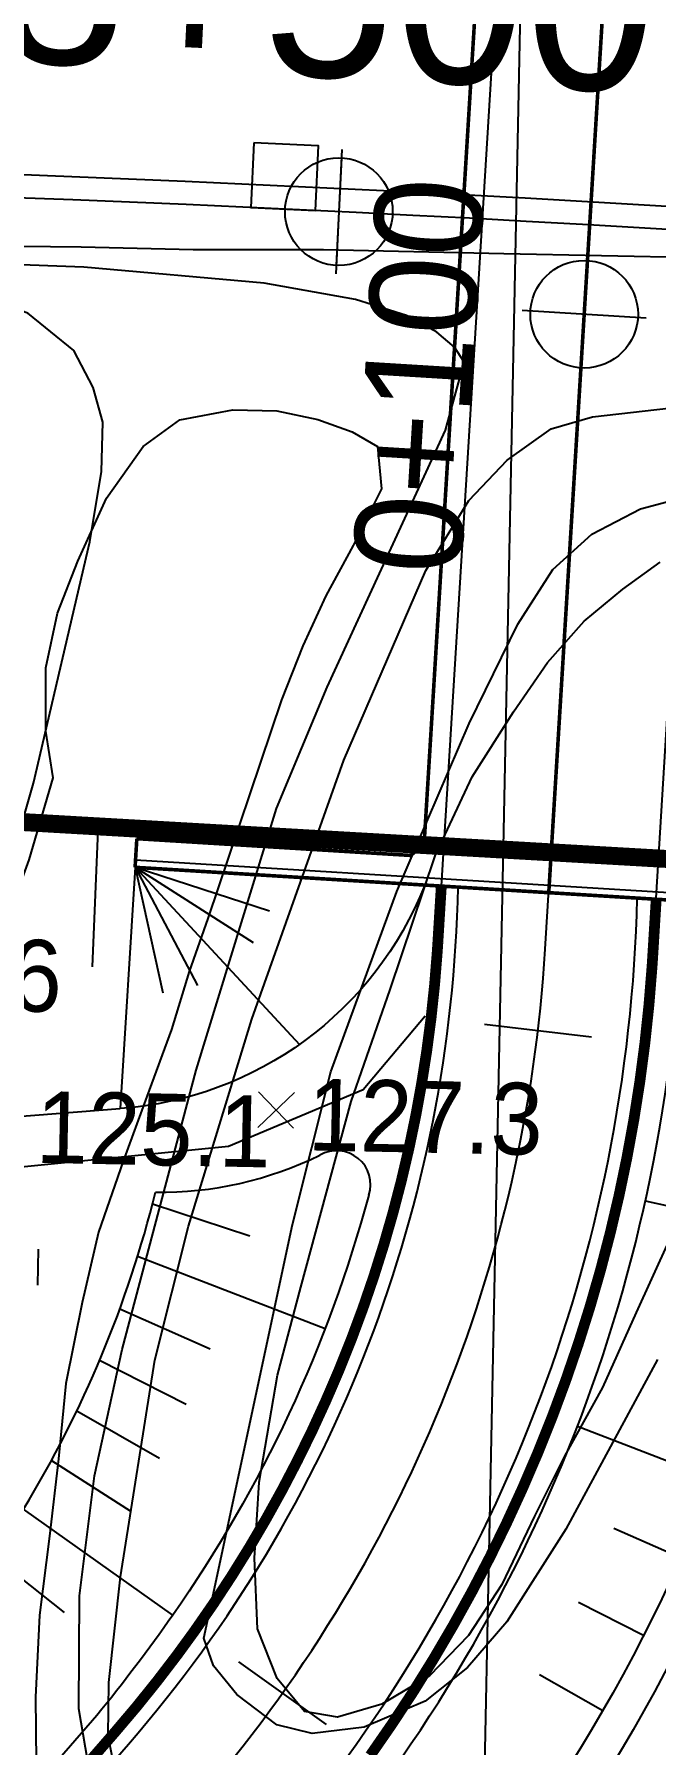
# Model space of a CAD drawing. Header units: metres. Extents: x 3558 to 3726, y 2272 to 2391.
# Drawn here: x 3694.72 to 3697.6, y 2310.5 to 2318.45 of the extents above; entities that cross this region are included whole.
import ezdxf
from ezdxf.enums import TextEntityAlignment as Align
from ezdxf.lldxf.tags import DXFTag

# ---------------------------------------------------------------- set-up
doc = ezdxf.new("R2010")
doc.units = ezdxf.units.M
doc.header["$LTSCALE"] = 0.3
for name, color, linetype in [('AD001', 60, 'A-DASHD01'), ('BA010', 5, 'Continuous'), ('CA-ALGN-CNTL-UY3', 7, 'Continuous'), ('CA-ALGN-CNTL-부체18', 2, 'Continuous'), ('CA-ALGN-STSM-UY3', 2, 'Continuous'), ('CA-ALGN-STSM-부체18', 2, 'Continuous'), ('CA-ALGN-TEXT-UY3', 3, 'Continuous'), ('CA-ALGN-TEXT-부체18', 3, 'Continuous'), ('CA-BORD-ROAD-UY3', 7, 'Continuous'), ('CA-BORD-ROAD-부체18', 7, 'Continuous'), ('CA002', 7, 'Continuous'), ('CA003', 8, 'Continuous'), ('CA004', 82, 'Continuous'), ('CA005', 81, 'Continuous'), ('CD-BOXC-PATH', 4, 'Continuous'), ('CD-DRAN-MANH', 3, 'Continuous'), ('CD-DRAN-PIPD', 3, 'A-DASHD01'), ('CD-SDLL-TYP4', 4, 'H-DICHL04'), ('CD-SDLV-TYP1', 4, 'H-DICHV01'), ('CE-SLOP-BORD', 4, 'Continuous'), ('CE-SLOP-CUTT', 2, 'Continuous'), ('CE-SLOP-FILL', 1, 'Continuous'), ('CZ-GRID', 1, 'Continuous'), ('CZ-HIDL', 2, 'A-DASHD01'), ('DA001', 80, 'A-DASHD01'), ('SI009', 8, 'Continuous')]:
    doc.layers.add(name, color=color, linetype=linetype)
doc.styles.add('GHS', font='돋움.ttf')
doc.styles.add('GTXT', font='돋움.ttf')
doc.styles.add('Han_Romanstyle', font='돋움.ttf')
doc.styles.get("Standard").update_dxf_attribs({"font": '돋움.ttf'})
tags = doc.linetypes.add('A-DASHD01', pattern=[0.75, 0.5, -0.25]).pattern_tags.tags
tags[6:7] = [DXFTag(74, 4), DXFTag(75, 0), DXFTag(340, '0'), DXFTag(46, 1.0), DXFTag(50, 0.0), DXFTag(44, 0.0), DXFTag(45, 0.0)]
tags[4:5] = [DXFTag(74, 4), DXFTag(75, 0), DXFTag(340, '0'), DXFTag(46, 1.0), DXFTag(50, 0.0), DXFTag(44, 0.0), DXFTag(45, 0.0)]
doc.linetypes.add('H-DICHL04', pattern='A,0.9,[32,kscals.shx,S=0.1,R=0,X=0,Y=0],-0.333333,["L4",Standard,S=0.2,R=0,X=0,Y=-0.1],-0.416667', length=1.65)
doc.linetypes.add('H-DICHV01', pattern='A,0.9,[32,kscals.shx,S=0.1,R=360,X=0,Y=0],-0.333333,["V1",Standard,S=0.2,R=360,X=0,Y=-0.1],-0.416667', length=1.65)

# ---------------------------------------------------------------- blocks, each defined once
blk = doc.blocks.new('CA002')
at = {"layer": 'CA002', "color": 8, "lineweight": 0}
for points in [[(-0.5, 0.5), (0.5, -0.5)], [(0.5, 0.5), (-0.5, -0.5)]]:
    blk.add_lwpolyline(points, dxfattribs=at)
blk = doc.blocks.new('CASTAMM')
blk.add_line((0, -1.5), (0, 1.5))
blk.add_circle((0, 0), 1.3)
at = {"style": 'GTXT', "flags": 1}
for tag, p in [('STA_DST', (0, -3.624746947281125)), ('XSEC_DAT', (0, -6.854719476030255))]:
    blk.add_attdef(tag, text='', height=2.5, dxfattribs=at).set_placement(p, align=Align.MIDDLE)

msp = doc.modelspace()

# ---------------------------------------------------------------- linework, layer by layer
at = {"layer": 'AD001', "color": 253, "flags": 128}
for points, elevation in [([(3696.898143659515, 2317.427704177981), (3696.061683403685, 2317.446362399456), (3695.454904923151, 2317.447018957918), (3694.935046021516, 2317.459245982734), (3694.508365809602, 2317.46291220529), (3694.043292473803, 2317.464024295289), (3693.451409354304, 2317.459377249364), (3693.074278800656, 2317.440365821895), (3692.600738456656, 2317.434981862239), (3691.762002606645, 2317.423680119626), (3690.395456324007, 2317.361420524604), (3688.415914049548, 2317.239931408243), (3687.054746819239, 2317.114216148768), (3685.728436976568, 2316.981124781146), (3684.449638136801, 2316.80706005982), (3682.867779367739, 2316.567470014111)], 21.17999999873891), ([(3696.898143659515, 2317.427704177981), (3696.061683403685, 2317.446362399456), (3695.454904923151, 2317.447018957918), (3694.935046021516, 2317.459245982734), (3694.508365809602, 2317.46291220529), (3694.043292473803, 2317.464024295289), (3693.451409354304, 2317.459377249364), (3693.074278800656, 2317.440365821895), (3692.600738456656, 2317.434981862239), (3691.762002606645, 2317.423680119626), (3690.395456324007, 2317.361420524604), (3688.415914049548, 2317.239931408243), (3687.054746819239, 2317.114216148768), (3685.728436976568, 2316.981124781146), (3684.449638136801, 2316.80706005982), (3682.867779367739, 2316.567470014111)], 21.17999999873891), ([(3700.025433344635, 2317.262491178242), (3699.224744383343, 2317.318764010336), (3698.502169508714, 2317.363448029974), (3697.806289649163, 2317.409256798064), (3696.898143659515, 2317.427704177981)], 21.09333333207741)]:
    msp.add_lwpolyline(points, dxfattribs=dict(at, elevation=elevation))
at = {"layer": 'BA010', "elevation": 21.07666666541174, "flags": 128}
msp.add_lwpolyline([(3697.663487639215, 2312.841214812319), (3697.513414187664, 2312.510861191663), (3697.356303112012, 2312.162313412539), (3697.179805432621, 2311.844165626758), (3697.04077921908, 2311.565264926101), (3696.889310231845, 2311.248275737186), (3696.734466999228, 2311.011371593484), (3696.553944203644, 2310.823332388822), (3696.331247857941, 2310.692828221827), (3696.126636374355, 2310.631971133299), (3695.972142220744, 2310.658447555663), (3695.845215389551, 2310.811056793653), (3695.754906062978, 2311.042938715172), (3695.739878152149, 2311.369978036103), (3695.762050919945, 2311.72293385883), (3695.847156123854, 2312.219641232791), (3695.955496054532, 2312.629192089032), (3696.189719203543, 2313.491279713309), (3696.370312539763, 2314.011052572015), (3696.579631795263, 2314.631929554197), (3696.752112109605, 2314.998502249782), (3696.943302059618, 2315.301348493685), (3697.10130869605, 2315.529853325988), (3697.271901250941, 2315.721428266908), (3697.451645533244, 2315.871142044477), (3697.624216797831, 2315.995996371914)], dxfattribs=at)
at = {"layer": 'CA-ALGN-CNTL-UY3', "color": 1}
msp.add_arc((3689.592787021129, 2183.616700341498), 134.1666666586782, 79.63050654073437, 94.038393233842, dxfattribs=at)
at = {"layer": 'CA-ALGN-CNTL-부체18', "color": 1}
msp.add_line((3697.091189719634, 2314.198958126447), (3697.602407263945, 2322.543951031476), dxfattribs=at)
msp.add_arc((3690.436997406144, 2314.606596562173), 6.666666666269725, 319.0132059674433, 356.4944189415565, dxfattribs=at)
at = {"layer": 'CA-ALGN-STSM-UY3'}
msp.add_line((3696.144372610916, 2317.873607060984), (3696.120002174748, 2317.374201332321), dxfattribs=at)
at = {"layer": 'CA-ALGN-STSM-부체18'}
for p, q in [((3696.808988654763, 2313.850727106686), (3697.305507453355, 2313.791828188077)), ((3695.66656268964, 2310.888363372625), (3696.074061283155, 2310.598630916296))]:
    msp.add_line(p, q, dxfattribs=at)
at = {"layer": 'CA-BORD-ROAD-UY3', "color": 1, "const_width": 0.08333333332837156}
msp.add_lwpolyline([(3713.742173516765, 2312.744498344531, 0.06392719958934147), (3680.341305089421, 2314.657194812302)], format="xyb", dxfattribs=at)
at = {"layer": 'CA-BORD-ROAD-부체18', "color": 1, "lineweight": 0, "const_width": 0.04999999999702293}
for points in [[(3693.668625161214, 2308.923836175873), (3695.091972176753, 2310.561972023575), (3695.091972255622, 2310.561972114339), (3695.191622730389, 2310.679598242937), (3695.288301719101, 2310.799678617653), (3695.381948800542, 2310.922138192162), (3695.462813392877, 2311.033229600789), (3695.462813392877, 2311.033229600789), (3695.550567775863, 2311.159978531819), (3695.63512634382, 2311.288881486924), (3695.716436250401, 2311.419857905966), (3695.794446679553, 2311.552825932918), (3695.869108877303, 2311.687702467115), (3695.940376182207, 2311.824403215114), (3696.008204054518, 2311.962842743386), (3696.072550104024, 2312.102934531733), (3696.133374116543, 2312.24459102736), (3696.190638079038, 2312.387723699557), (3696.244306203404, 2312.532243095067), (3696.294344948806, 2312.678058893969), (3696.340723042664, 2312.825079966135), (3696.383411500169, 2312.973214428177), (3696.422383642428, 2313.122369700891), (3696.457615113126, 2313.272452567084), (3696.489083893731, 2313.423369229837), (3696.516770317291, 2313.575025371167), (3696.540657080684, 2313.72732621091), (3696.560729255468, 2313.88017656599), (3696.560729255468, 2313.88017656599), (3696.576974297174, 2314.033480909923), (3696.589382053197, 2314.187143432493), (3696.592125296122, 2314.229531009131), (3696.592125087007, 2314.229527595622), (3696.602316030949, 2314.395882126683), (3696.608185494015, 2314.491693837657)], [(3696.277810579918, 2310.453764688132), (3696.379795403387, 2310.601067499861), (3696.478066171553, 2310.750873636882), (3696.572561468385, 2310.903089475223), (3696.663222237403, 2311.057619884934), (3696.749991818572, 2311.214368289548), (3696.832815983728, 2311.373236726399), (3696.911642970473, 2311.534125907915), (3696.986423514496, 2311.696935283562), (3697.057110880389, 2311.861563102805), (3697.123660890863, 2312.027906478589), (3697.186031954311, 2312.195861451753), (3697.244185090863, 2312.365323055884), (3697.298083956693, 2312.536185382996), (3697.347694866767, 2312.708341649693), (3697.392986815875, 2312.881684263928), (3697.433931498041, 2313.056104892198), (3697.470503324151, 2313.231494527298), (3697.502679438019, 2313.4077435564), (3697.530439730613, 2313.584741829618), (3697.553766852651, 2313.762378728773), (3697.553766852651, 2313.762378728773), (3697.572646225452, 2313.940543236589), (3697.587066050011, 2314.119124006063), (3697.590254143146, 2314.168385243764), (3697.590253900119, 2314.168381276731), (3697.600444877972, 2314.334736361316), (3697.606314260959, 2314.430546765188)]]:
    msp.add_lwpolyline(points, dxfattribs=at)
at = {"layer": 'CA004', "elevation": 20.83333333209289, "flags": 128}
msp.add_lwpolyline([(3693.11514682928, 2310.134968585549), (3693.349526503278, 2310.938547339573), (3694.01135438328, 2312.723535737451), (3694.409047792851, 2313.910945637852), (3694.713652529329, 2314.969422162451), (3694.975879309187, 2316.090943508679), (3695.030577759461, 2316.416431110961), (3695.035636665073, 2316.645568129426), (3694.991711528526, 2316.806911518952), (3694.90079449427, 2316.978647788917), (3694.687201376104, 2317.152876006611), (3694.424699929968, 2317.243153167552), (3694.161240733299, 2317.286258167811), (3693.8594593975, 2317.301826645154), (3693.009395163782, 2317.281340904355), (3691.562330411335, 2317.150284337926), (3690.621697981297, 2317.059291529113), (3690.046454711472, 2317.016305784031), (3688.415993362933, 2316.894467599113)], dxfattribs=at)
at = {"layer": 'CA005', "flags": 128}
for points, elevation in [([(3695.118745518711, 2309.539396157719), (3694.924884045422, 2310.671477931789), (3694.926973941863, 2311.196201348123), (3694.997046429775, 2311.753277723057), (3695.126328950936, 2312.340231339808), (3695.470109695632, 2313.637517199563), (3695.842973899817, 2314.852079047048), (3696.077574889769, 2315.415432165089), (3696.627794966723, 2316.608763232951), (3696.714264618206, 2316.92415626233), (3696.668736800162, 2316.995216397856), (3696.588082008101, 2317.06455886), (3696.445841279603, 2317.141178570628), (3696.209308783413, 2317.215754279564), (3695.785850895646, 2317.291671757569), (3694.948036522283, 2317.366246927686), (3693.739168608188, 2317.410626417618), (3692.697924889703, 2317.389007990348), (3691.284426551485, 2317.301687404205), (3687.475343029957, 2317.05085643583)], 20.99999999874963), ([(3695.085604817717, 2310.41850155773), (3695.060219189995, 2310.545640147254), (3695.06317916182, 2310.792696730439), (3695.117718364761, 2311.28365600737), (3695.278088457433, 2312.290552609032), (3695.434043704997, 2312.912700080456), (3695.727359964789, 2313.874226135434), (3696.155619510758, 2315.0766217337), (3696.536305653914, 2315.957553421942), (3696.736313334709, 2316.282044450402), (3696.913882903543, 2316.470005171723), (3697.11777696488, 2316.615133656588), (3697.309671597405, 2316.670714468669), (3697.730962135969, 2316.718386095808), (3698.438768120633, 2316.746680599441), (3699.538380079477, 2316.743683509885), (3701.007425678284, 2316.694097290124), (3702.238800435025, 2316.743336281739)], 21.16666666540638), ([(3697.611757530335, 2312.293625369156), (3697.187092038327, 2311.505141896911), (3696.912756817695, 2311.074286307944), (3696.729815426389, 2310.863431434624), (3696.533039072051, 2310.70577660191), (3696.250067802845, 2310.586228536564), (3696.008898112034, 2310.555889739221), (3695.844914796722, 2310.595654960159), (3695.657821980355, 2310.73777536734), (3695.550154929898, 2310.869839090576), (3695.505744502679, 2310.999346965591), (3695.917272372168, 2312.920775605848), (3696.094528248794, 2313.628662715289), (3696.400838901177, 2314.466076807543), (3696.737539732726, 2315.247499343024), (3696.962910250712, 2315.707665112305), (3697.125935844525, 2315.962096643283), (3697.307111398507, 2316.125665351759), (3697.533488146875, 2316.243158466855), (3697.777965090017, 2316.308865553138)], 21.16666666540638)]:
    msp.add_lwpolyline(points, dxfattribs=dict(at, elevation=elevation))
at = {"layer": 'CD-BOXC-PATH'}
msp.add_line((3695.193996495671, 2314.711912769095), (3696.466610673524, 2314.633950251703), dxfattribs=at)
for points in [[(3696.993810724853, 2320.786551217345), (3696.608177045565, 2314.491694355224)], [(3696.993810724853, 2320.786551217345), (3696.608177045565, 2314.491694355224)], [(3697.492875108327, 2320.755977681105), (3697.107241429044, 2314.461120818994)], [(3696.890595732326, 2320.600848351982), (3696.528401764161, 2314.688607517217)], [(3695.193996495671, 2314.711912769095), (3695.185843552674, 2314.578828933498)], [(3699.030677541164, 2314.376683663362), (3695.187881788424, 2314.612099892409)], [(3699.030677541164, 2314.376683663362), (3695.187881788424, 2314.612099892409)], [(3696.528401764161, 2314.688607517217), (3696.466610673529, 2314.633950251703)], [(3699.028639305414, 2314.34341270447), (3695.185843552674, 2314.578828933507)]]:
    msp.add_lwpolyline(points, dxfattribs=at)
at = {"layer": 'CD-BOXC-PATH', "linetype": 'Continuous', "const_width": 0.01666666666567431, "flags": 128}
for points in [[(3697.492875108327, 2320.755977681105), (3697.107241429044, 2314.461120818994)], [(3696.890595732326, 2320.600848351982), (3696.528401764161, 2314.688607517217)], [(3695.193996495671, 2314.711912769095), (3695.185843552674, 2314.578828933498)], [(3695.193996495671, 2314.711912769095), (3696.466610673524, 2314.633950251703)], [(3696.528401764161, 2314.688607517217), (3696.466610673529, 2314.633950251703)], [(3699.028639305414, 2314.34341270447), (3695.185843552674, 2314.578828933507)]]:
    msp.add_lwpolyline(points, dxfattribs=at)
at = {"layer": 'CD-DRAN-MANH', "lineweight": -3}
msp.add_lwpolyline([(3695.737668421287, 2317.942886672046), (3695.723795736848, 2317.643207595986), (3696.023474812871, 2317.629334911587), (3696.037347497314, 2317.929013987637)], close=True, dxfattribs=at)
at = {"layer": 'CD-DRAN-PIPD', "ltscale": 2, "flags": 128}
msp.add_lwpolyline([(3673.564261943967, 2316.94424646169), (3673.650010081676, 2316.954056697707), (3673.815717632447, 2316.972854272607), (3673.98144401714, 2316.991492151513), (3674.147189216806, 2317.009969104909), (3674.312953208994, 2317.028283902971), (3674.478735967648, 2317.04643531565), (3674.644591353155, 2317.06442795881), (3674.81041195136, 2317.082248897886), (3674.976251216229, 2317.099902758704), (3675.142109107142, 2317.117388310228), (3675.307985579779, 2317.134704321171), (3675.473880586073, 2317.151849559997), (3675.639794074194, 2317.168822794997), (3675.805725988532, 2317.185622794198), (3675.971676269645, 2317.202248325433), (3676.137644854267, 2317.218698156294), (3676.303631675225, 2317.234971054198), (3676.469636661469, 2317.251065786381), (3676.635659738025, 2317.266981119836), (3676.801700825961, 2317.282715821425), (3676.967759842361, 2317.29826865775), (3677.133836700294, 2317.313638395331), (3677.299931308803, 2317.328823800477), (3677.466043572857, 2317.343823639309), (3677.632173393352, 2317.358636677837), (3677.798320667051, 2317.373261681882), (3677.96448528657, 2317.387697417167), (3678.130667140372, 2317.401942649255), (3678.296866112702, 2317.41599614359), (3678.463082083586, 2317.429856665472), (3678.629314928798, 2317.44352298012), (3678.795564519817, 2317.456993852656), (3678.961830723826, 2317.470268048058), (3679.128113403682, 2317.483344331253), (3679.294412417866, 2317.496221467067), (3679.460727620465, 2317.508898220286), (3679.627058861157, 2317.521373355582), (3679.793405985181, 2317.533645637622), (3679.959768833297, 2317.545713831007), (3680.126080148867, 2317.557571916518), (3680.13647751528, 2317.558306399354), (3680.136481682888, 2317.558306693677, -0.06291216210183383), (3713.742173516766, 2315.702213380352)], format="xyb", dxfattribs=at)
at = {"layer": 'CD-SDLL-TYP4', "linetype": 'H-DICHL04', "ltscale": 10, "flags": 128}
for points in [[(3692.532829227272, 2308.954100195034, 0.6338735734561387), (3693.552142821787, 2308.658106074196), (3693.547553475436, 2308.652971309781, -0.005161725822661314), (3693.731528820216, 2308.869177469949), (3695.154877241235, 2310.507314935233, 0.1758310482142049), (3696.685851806224, 2314.486935866768)], [(3691.868726186101, 2304.227083104264), (3692.520766099667, 2305.552503045968, -0.06463173712573524), (3694.360579464919, 2308.322606586392), (3695.783927885893, 2309.96074405161, 0.1745560527237869), (3697.518274658064, 2314.435940221575)]]:
    msp.add_lwpolyline(points, format="xyb", dxfattribs=at)
at = {"layer": 'CD-SDLV-TYP1', "color": 4, "linetype": 'H-DICHV01', "ltscale": 10, "flags": 128}
msp.add_lwpolyline([(3696.533659446344, 2313.887687074336), (3696.244925072746, 2313.545519119268), (3695.620333156721, 2313.281857172322), (3695.620333156721, 2313.281857172322), (3693.597642692907, 2313.080966630409), (3692.43098151603, 2312.630321610284)], dxfattribs=at)
at = {"layer": 'CE-SLOP-BORD', "color": 11}
for points in [[(3696.277810579918, 2310.453764688132), (3696.379795403387, 2310.601067499861), (3696.478066171553, 2310.750873636882), (3696.572561468385, 2310.903089475223), (3696.663222237403, 2311.057619884934), (3696.749991818572, 2311.214368289548), (3696.832815983728, 2311.373236726399), (3696.911642970473, 2311.534125907915), (3696.986423514496, 2311.696935283562), (3697.057110880389, 2311.861563102805), (3697.123660890863, 2312.027906478589), (3697.186031954311, 2312.195861451753), (3697.244185090863, 2312.365323055884), (3697.298083956693, 2312.536185382996), (3697.347694866767, 2312.708341649693), (3697.392986815875, 2312.881684263928), (3697.433931498041, 2313.056104892198), (3697.470503324151, 2313.231494527298), (3697.502679438019, 2313.4077435564), (3697.530439730613, 2313.584741829618), (3697.553766852651, 2313.762378728773), (3697.553766852651, 2313.762378728773), (3697.572646225452, 2313.940543236589), (3697.587066050011, 2314.119124006063), (3697.590254143146, 2314.168385243764), (3697.590253900119, 2314.168381276731), (3697.600444877972, 2314.334736361316), (3697.770883603426, 2317.116937344997)], [(3693.668625161214, 2308.923836175873), (3695.091972176753, 2310.561972023575), (3695.091972255622, 2310.561972114339), (3695.191622730389, 2310.679598242937), (3695.288301719101, 2310.799678617653), (3695.381948800542, 2310.922138192162), (3695.462813392877, 2311.033229600789), (3695.462813392877, 2311.033229600789), (3695.550567775863, 2311.159978531819), (3695.63512634382, 2311.288881486924), (3695.716436250401, 2311.419857905966), (3695.794446679553, 2311.552825932918), (3695.869108877303, 2311.687702467115), (3695.940376182207, 2311.824403215114), (3696.008204054518, 2311.962842743386), (3696.072550104024, 2312.102934531733), (3696.133374116543, 2312.24459102736), (3696.190638079038, 2312.387723699557), (3696.244306203404, 2312.532243095067), (3696.294344948806, 2312.678058893969), (3696.340723042664, 2312.825079966135), (3696.383411500169, 2312.973214428177), (3696.422383642428, 2313.122369700891), (3696.457615113126, 2313.272452567084), (3696.489083893731, 2313.423369229837), (3696.516770317291, 2313.575025371167), (3696.540657080684, 2313.72732621091), (3696.560729255468, 2313.88017656599), (3696.560729255468, 2313.88017656599), (3696.576974297174, 2314.033480909923), (3696.589382053197, 2314.187143432493), (3696.592125296122, 2314.229531009131), (3696.592125087007, 2314.229527595622), (3696.602316030949, 2314.395882126683), (3696.605841534418, 2314.453431601952)], [(3692.536183475162, 2313.065017840919), (3693.905645276846, 2313.363773337523), (3695.117218495435, 2313.458633951202)]]:
    msp.add_lwpolyline(points, dxfattribs=at)
for points in [[(3680.347280500253, 2314.574075921521, -0.01791418606609179), (3689.745934398532, 2314.899947726171, -0.01292587132316197), (3696.530117728104, 2314.716617901076)], [(3696.531674879753, 2314.496381008526, -0.2878775298191409), (3695.11721849543, 2313.458633951192)], [(3692.100904735308, 2304.227083104263), (3692.707703169949, 2305.460539414431, -0.06463173712541061), (3694.517842126062, 2308.185963865465), (3695.941190547066, 2309.824101330721, 0.1729283175106375), (3697.725291640305, 2314.38485363041)], [(3699.043008617994, 2313.342955119516, -0.1269231489247818), (3697.508850201013, 2309.578492614565, -0.1326333313337543), (3696.236916362238, 2308.612159237142, 0.08447774883327346), (3694.623240627912, 2307.472240536472, 0.07456855656235914), (3693.389886378342, 2305.814969017941), (3692.924822414153, 2304.901526023366), (3692.591756218203, 2304.227083104263)], [(3696.270988347267, 2313.056068407618, -0.08679109953181059), (3695.360938714808, 2311.105662757955, -0.0170523371851609), (3695.008785905756, 2310.640034239834), (3693.363950850213, 2308.748625003574, -0.6421946855949031), (3692.615120968437, 2308.96723464513)], [(3693.03265730203, 2308.910660964782), (3694.667566280117, 2311.598652197834, 0.07584161167439542), (3695.280884041368, 2313.06952786559, 0.07584161167439542)], [(3698.208309512827, 2312.861639655607, -0.1031585077805681), (3696.925026970686, 2309.993592311224), (3695.381929612232, 2308.110359733494)], [(3698.369328080174, 2312.81782429085, -0.1028440851219216), (3697.060859834084, 2309.897014824212), (3695.835000351773, 2308.40033232773)]]:
    msp.add_lwpolyline(points, format="xyb", dxfattribs=at)
for centre, radius, start, end in [((3696.122661724039, 2313.106319987869), 0.1566078174167107, 341.284132482875, 119.9073269638023), ((3695.298707698626, 2314.766985635413), 1.69755134328718, 269.398404586121, 296.0643098025433)]:
    msp.add_arc(centre, radius, start, end, dxfattribs=at)
at = {"layer": 'CE-SLOP-CUTT', "color": 11, "linetype": 'Continuous'}
msp.add_line((3698.215430628642, 2312.882927915516), (3697.555971046155, 2313.029061432842), dxfattribs=at)
at = {"layer": 'CE-SLOP-CUTT', "color": 11}
for p, q in [((3695.267332510431, 2313.016203789612), (3695.718583791898, 2312.867628843741)), ((3696.068095029569, 2312.434982029199), (3695.197243079449, 2312.770823258994)), ((3695.115088369613, 2312.528298416883), (3695.533921645027, 2312.342226699538)), ((3695.02093399031, 2312.289220567121), (3695.422503049252, 2312.086210232995)), ((3694.914874257945, 2312.054186242797), (3695.298602431533, 2311.835459425938)), ((3697.240288742338, 2311.982929325968), (3697.871790823137, 2311.739392596897)), ((3694.797033327161, 2311.823795851241), (3695.162437024086, 2311.590576289288)), ((3695.360938704552, 2311.105662743385), (3694.667566265913, 2311.598652174476)), ((3697.719075118119, 2311.371446001519), (3697.409866404462, 2311.508815689535)), ((3694.531745315388, 2311.375345844179), (3694.857202824272, 2311.118520556618)), ((3697.547533668523, 2311.01191636875), (3697.245952313722, 2311.164378642033)), ((3697.35764639141, 2310.661794935871), (3697.064732786773, 2310.82875703241))]:
    msp.add_line(p, q, dxfattribs=at)
at = {"layer": 'CE-SLOP-FILL', "color": 11, "linetype": 'Continuous'}
msp.add_line((3695.014136401066, 2314.788053264542), (3694.986407245513, 2314.11713711538), dxfattribs=at)
at = {"layer": 'CE-SLOP-FILL', "color": 11}
for q in [(3695.11721849543, 2313.458633951192), (3695.810018297841, 2314.376285209488), (3695.735009194213, 2314.229242973149), (3695.949109251656, 2313.756132075392), (3695.475916520543, 2314.030539103303), (3695.314453324354, 2313.996225532023)]:
    msp.add_line((3695.185843552674, 2314.578828933507), q, dxfattribs=at)
at = {"layer": 'CZ-GRID', "color": 251, "flags": 128}
msp.add_lwpolyline([(3696.685007730959, 2304.22708310426), (3697.239477501441, 2331.523073141995)], dxfattribs=at)
at = {"layer": 'CZ-HIDL', "ltscale": 10, "const_width": 0.288, "flags": 128}
msp.add_lwpolyline([(3688.421301990372, 2317.545397290578, -1), (3706.381526001994, 2317.545397290578, -1)], format="xyb", close=True, dxfattribs=at)
at = {"layer": 'DA001', "color": 8, "elevation": 20.8533333320917, "flags": 128}
msp.add_lwpolyline([(3695.523518706223, 2314.341651662974), (3695.436825471178, 2314.095028120146), (3695.354657327233, 2313.82497451127), (3695.239982837781, 2313.513905949141), (3695.130544255899, 2313.21440010222), (3695.015497434008, 2312.885001988009), (3694.940510058927, 2312.55812415795), (3694.864507231739, 2312.181256640379), (3694.830737900335, 2311.831870402313), (3694.788433863919, 2311.472655468755), (3694.742627939659, 2311.105176617431), (3694.723246243238, 2310.725491931222), (3694.727117619701, 2310.423684392862), (3694.731301382943, 2310.055190089422), (3694.736839082324, 2309.753348702659), (3694.751257721886, 2309.396315569227), (3694.743769473567, 2309.109741875937), (3694.72635098455, 2308.826703918905), (3694.694138679704, 2308.553968535015), (3694.614043039515, 2308.303876952737), (3694.533161134904, 2308.097143614699), (3694.379284003702, 2308.071930178231), (3694.25970718339, 2308.176046809619), (3694.094108689932, 2308.394455003041), (3693.906949543762, 2308.618302194463), (3693.757201917789, 2308.796380153848), (3693.560417166562, 2309.038759987774), (3693.399546854622, 2309.243736052657), (3693.250882377562, 2309.475136345381), (3693.124970998474, 2309.677735270872), (3693.062786071063, 2309.899043832031), (3693.056436010002, 2310.160893468783), (3693.141624413005, 2310.497566145931), (3693.317700409266, 2310.95908539936), (3693.514652339019, 2311.463522867796), (3693.698612169475, 2311.984894352614), (3693.874992801367, 2312.461410512299), (3694.039269143595, 2312.916501412889), (3694.18491904925, 2313.275284068338), (3694.297013308894, 2313.541395760124), (3694.45891251173, 2313.961527727862), (3694.572022223479, 2314.27762910714), (3694.693869730652, 2314.613557119411), (3694.804966884301, 2314.994712789253), (3694.771007901267, 2315.210446958796), (3694.77200009994, 2315.505487660282), (3694.825502270266, 2315.759453462854), (3694.920425574688, 2316.000908794909), (3695.053057283784, 2316.293275472518), (3695.222965119463, 2316.533207626424), (3695.393836212723, 2316.656429479337), (3695.639834982001, 2316.70310977445), (3695.844792700768, 2316.698946420817), (3696.034008848403, 2316.658428598641), (3696.194559022419, 2316.601822970162), (3696.311514013374, 2316.532766816846), (3696.330882270995, 2316.337333157925), (3696.198825984759, 2316.07329396991), (3696.072377938532, 2315.839147049185), (3695.964327141199, 2315.607960441848), (3695.865868100524, 2315.356574869089), (3695.523518706223, 2314.341651662974)], dxfattribs=at)
at = {"layer": 'SI009', "elevation": 20.83166666542632, "flags": 128}
msp.add_lwpolyline([(3694.735495238328, 2312.805672202639), (3694.732110397976, 2312.639039910959)], dxfattribs=at)

# ---------------------------------------------------------------- block references
at = {"layer": 'CA-ALGN-STSM-UY3', "xscale": 0.1923076922963986, "yscale": 0.1923076922980727, "zscale": 0.1923076922956556, "rotation": 177.2062468090375}
msp.add_blockref('CASTAMM', (3696.132187392851, 2317.623904196642), dxfattribs=at)
at = {"layer": 'CA-ALGN-STSM-부체18', "xscale": 0.1923076922982133, "yscale": 0.1923076922907967, "zscale": 0.1923076922956556, "rotation": 86.49452956872521}
msp.add_blockref('CASTAMM', (3697.271814251808, 2317.147509965388), dxfattribs=at)
at = {"layer": 'CA002', "xscale": 0.1666666666565764, "yscale": 0.1666666666565106, "zscale": 0.1666666666567431, "rotation": 178.8362975944914}
msp.add_blockref('CA002', (3695.840509958635, 2313.451696987969, 21.20999999873713), dxfattribs=at)

# ---------------------------------------------------------------- texts
at = {"layer": 'CA-ALGN-TEXT-UY3', "color": 1, "style": 'Han_Romanstyle'}
msp.add_text('8+500', height=0.8333333332837156, rotation=357.2062468063239, dxfattribs=at).set_placement((3694.52894340373, 2318.324434356616))
at = {"layer": 'CA-ALGN-TEXT-부체18', "color": 1, "style": 'Han_Romanstyle'}
msp.add_text('0+100', height=0.4999999999702294, rotation=86.49441894406097, dxfattribs=at).set_placement((3696.696322549703, 2315.930422051582))
at = {"layer": 'CA003', "style": 'GHS'}
for s, p in [('123.6', (3693.751876239079, 2313.928404321834, 20.59666666544031)), ('127.3', (3695.985521773211, 2313.264570871757, 21.20999999873713)), ('125.1', (3694.722422905022, 2313.206877967381, 20.84166666542573))]:
    msp.add_text(s, height=0.3333333333134862, rotation=358.8362975944914, dxfattribs=at).set_placement(p)

doc.saveas('drawing.dxf')
